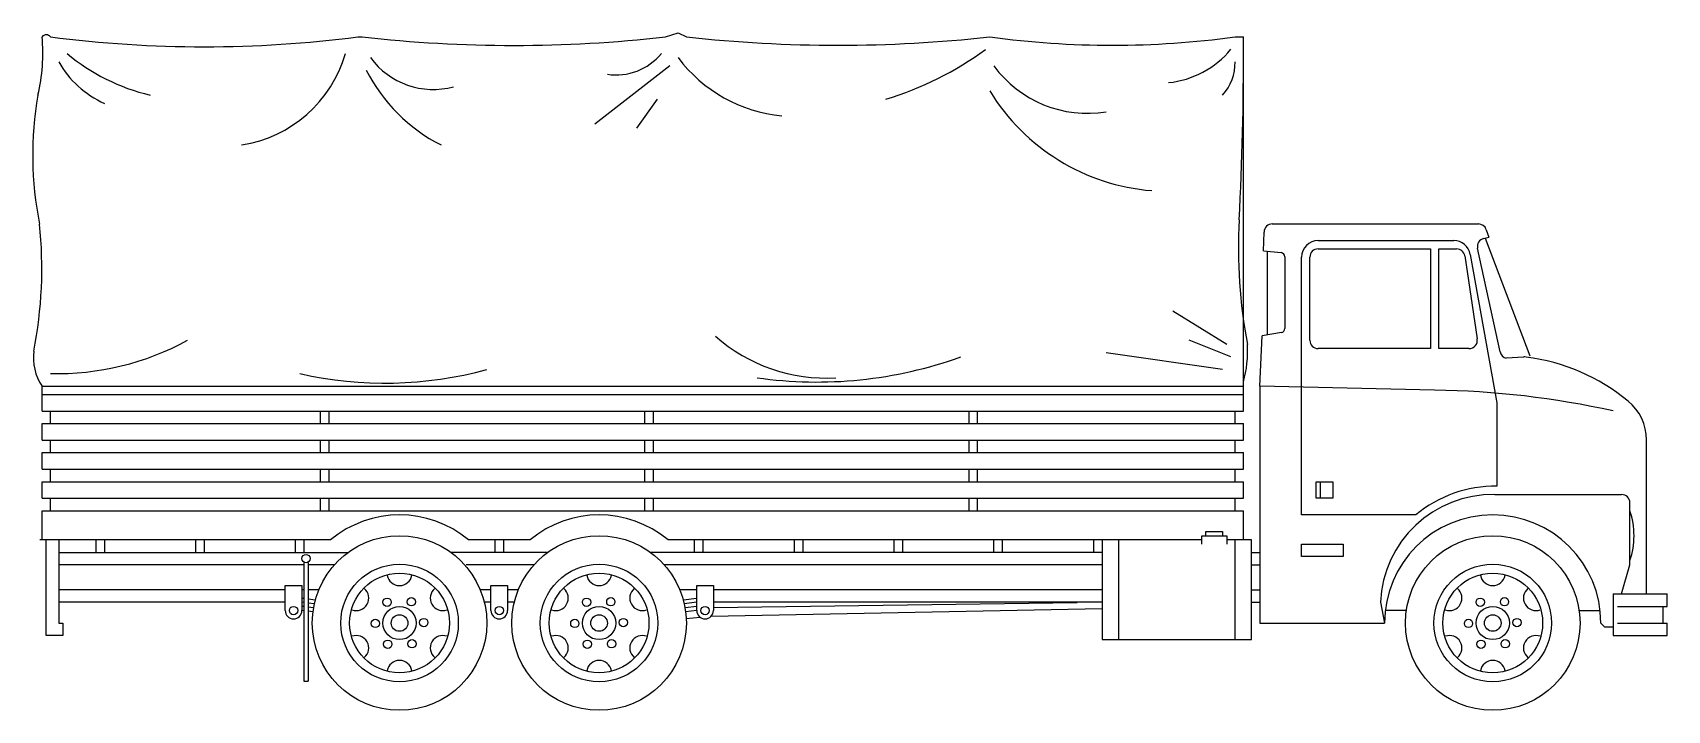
# Model space of a CAD drawing. Header units: millimetres. Extents: x -3061.23 to -3053.37, y 1831.85 to 1835.11.
import ezdxf

# ---------------------------------------------------------------- set-up
doc = ezdxf.new("R2010")
doc.units = ezdxf.units.MM
doc.header["$LTSCALE"] = 10
doc.layers.add('Veículos', color=2, linetype='Continuous')

msp = doc.modelspace()

# ---------------------------------------------------------------- linework, layer by layer
at = {"layer": 'Veículos'}
for p, q in [((-3058.189, 1835.0853), (-3058.129, 1835.1053)), ((-3058.129, 1835.1053), (-3058.089, 1835.0853)), ((-3059.669, 1835.0853), (-3059.649, 1835.0853)), ((-3055.449, 1835.0853), (-3055.409, 1835.0853)), ((-3055.409, 1833.2853), (-3055.409, 1835.0853)), ((-3058.169, 1834.9453), (-3058.529, 1834.6653)), ((-3058.229, 1834.7853), (-3058.329, 1834.6453)), ((-3055.2695, 1834.1853), (-3054.2781, 1834.1853)), ((-3054.24, 1834.1577), (-3054.2282, 1834.1213)), ((-3055.3119, 1834.0556), (-3055.3095, 1834.1464)), ((-3055.049, 1834.1053), (-3054.3965, 1834.1053)), ((-3054.1738, 1833.5706), (-3054.2822, 1834.0688)), ((-3054.253, 1834.1148), (-3054.2282, 1834.1213)), ((-3054.245, 1834.1169), (-3054.0305, 1833.5507)), ((-3055.3119, 1834.0556), (-3055.227, 1834.0471)), ((-3055.2944, 1834.0539), (-3055.2944, 1833.6505)), ((-3055.209, 1834.0272), (-3055.209, 1833.6822)), ((-3055.129, 1832.7853), (-3055.129, 1834.0253)), ((-3055.089, 1833.6253), (-3055.089, 1834.0253)), ((-3055.049, 1834.0653), (-3054.509, 1834.0653)), ((-3054.509, 1834.0653), (-3054.509, 1833.5853)), ((-3054.469, 1834.0653), (-3054.3833, 1834.0653)), ((-3054.469, 1833.5853), (-3054.469, 1834.0653)), ((-3054.3437, 1834.0315), (-3054.2843, 1833.6332)), ((-3054.3177, 1834.0388), (-3054.189, 1833.3253)), ((-3055.489, 1833.6053), (-3055.749, 1833.7653)), ((-3055.469, 1833.5453), (-3055.669, 1833.6253)), ((-3055.329, 1833.4053), (-3055.3179, 1833.6464)), ((-3055.2256, 1833.6625), (-3055.3179, 1833.6464)), ((-3055.509, 1833.4853), (-3056.069, 1833.5653)), ((-3054.509, 1833.5853), (-3055.049, 1833.5853)), ((-3054.3235, 1833.5853), (-3054.469, 1833.5853)), ((-3054.06, 1833.5451), (-3054.1441, 1833.5391)), ((-3061.189, 1833.4053), (-3055.409, 1833.4053)), ((-3061.189, 1833.2853), (-3061.189, 1833.4053)), ((-3061.189, 1833.3653), (-3055.409, 1833.3653)), ((-3054.489, 1833.3853), (-3055.329, 1833.4053)), ((-3055.329, 1833.4053), (-3055.329, 1832.2653)), ((-3061.189, 1833.2853), (-3055.409, 1833.2853)), ((-3061.149, 1833.2253), (-3061.149, 1833.2853)), ((-3059.849, 1833.2253), (-3059.849, 1833.2853)), ((-3059.809, 1833.2853), (-3059.809, 1833.2253)), ((-3058.289, 1833.2253), (-3058.289, 1833.2853)), ((-3058.249, 1833.2853), (-3058.249, 1833.2253)), ((-3056.729, 1833.2253), (-3056.729, 1833.2853)), ((-3056.689, 1833.2853), (-3056.689, 1833.2253)), ((-3055.449, 1833.2253), (-3055.449, 1833.2853)), ((-3054.189, 1833.3253), (-3054.189, 1832.9233)), ((-3061.189, 1833.2253), (-3055.409, 1833.2253)), ((-3061.189, 1833.1453), (-3061.189, 1833.2253)), ((-3055.409, 1833.1453), (-3055.409, 1833.2253)), ((-3061.189, 1833.1453), (-3055.409, 1833.1453)), ((-3061.149, 1833.0853), (-3061.149, 1833.1453)), ((-3059.849, 1833.0853), (-3059.849, 1833.1453)), ((-3059.809, 1833.1453), (-3059.809, 1833.0853)), ((-3058.289, 1833.0853), (-3058.289, 1833.1453)), ((-3058.249, 1833.1453), (-3058.249, 1833.0853)), ((-3056.729, 1833.0853), (-3056.729, 1833.1453)), ((-3056.689, 1833.1453), (-3056.689, 1833.0853)), ((-3055.449, 1833.0853), (-3055.449, 1833.1453)), ((-3053.469, 1832.4053), (-3053.469, 1833.1471)), ((-3061.189, 1833.0853), (-3055.409, 1833.0853)), ((-3061.189, 1833.0053), (-3061.189, 1833.0853)), ((-3055.409, 1833.0053), (-3055.409, 1833.0853)), ((-3061.189, 1833.0053), (-3055.409, 1833.0053)), ((-3061.149, 1832.9453), (-3061.149, 1833.0053)), ((-3059.849, 1832.9453), (-3059.849, 1833.0053)), ((-3059.809, 1833.0053), (-3059.809, 1832.9453)), ((-3058.289, 1832.9453), (-3058.289, 1833.0053)), ((-3058.249, 1833.0053), (-3058.249, 1832.9453)), ((-3056.729, 1832.9453), (-3056.729, 1833.0053)), ((-3056.689, 1833.0053), (-3056.689, 1832.9453)), ((-3055.449, 1832.9453), (-3055.449, 1833.0053)), ((-3061.189, 1832.9453), (-3055.409, 1832.9453)), ((-3061.189, 1832.8653), (-3061.189, 1832.9453)), ((-3055.409, 1832.8653), (-3055.409, 1832.9453)), ((-3055.059, 1832.9453), (-3054.979, 1832.9453)), ((-3055.059, 1832.8653), (-3055.059, 1832.9453)), ((-3055.039, 1832.9453), (-3055.039, 1832.8653)), ((-3054.979, 1832.9453), (-3054.979, 1832.8653)), ((-3061.189, 1832.8653), (-3055.409, 1832.8653)), ((-3061.149, 1832.8053), (-3061.149, 1832.8653)), ((-3059.849, 1832.8053), (-3059.849, 1832.8653)), ((-3059.809, 1832.8653), (-3059.809, 1832.8053)), ((-3058.289, 1832.8053), (-3058.289, 1832.8653)), ((-3058.249, 1832.8653), (-3058.249, 1832.8053)), ((-3056.729, 1832.8053), (-3056.729, 1832.8653)), ((-3056.689, 1832.8653), (-3056.689, 1832.8053)), ((-3055.449, 1832.8053), (-3055.449, 1832.8653)), ((-3054.979, 1832.8653), (-3055.059, 1832.8653)), ((-3054.1993, 1832.8833), (-3053.589, 1832.8833)), ((-3053.549, 1832.5453), (-3053.549, 1832.8433)), ((-3061.189, 1832.8053), (-3055.409, 1832.8053)), ((-3061.189, 1832.6653), (-3061.189, 1832.8053)), ((-3055.409, 1832.6653), (-3055.409, 1832.8053)), ((-3054.5789, 1832.7853), (-3055.129, 1832.7853)), ((-3059.8013, 1832.6653), (-3061.199, 1832.6653)), ((-3061.169, 1832.2053), (-3061.169, 1832.6653)), ((-3061.109, 1832.6653), (-3061.109, 1832.2653)), ((-3060.929, 1832.6053), (-3060.929, 1832.6653)), ((-3060.889, 1832.6653), (-3060.889, 1832.6053)), ((-3060.449, 1832.6053), (-3060.449, 1832.6653)), ((-3060.409, 1832.6653), (-3060.409, 1832.6053)), ((-3059.969, 1832.6053), (-3059.969, 1832.6653)), ((-3059.929, 1832.6653), (-3059.929, 1832.6053)), ((-3058.8413, 1832.6653), (-3059.1368, 1832.6653)), ((-3059.009, 1832.6053), (-3059.009, 1832.6653)), ((-3058.969, 1832.6653), (-3058.969, 1832.6053)), ((-3055.609, 1832.6653), (-3058.1768, 1832.6653)), ((-3058.049, 1832.6053), (-3058.049, 1832.6653)), ((-3058.009, 1832.6653), (-3058.009, 1832.6053)), ((-3057.569, 1832.6053), (-3057.569, 1832.6653)), ((-3057.529, 1832.6653), (-3057.529, 1832.6053)), ((-3057.089, 1832.6053), (-3057.089, 1832.6653)), ((-3057.049, 1832.6653), (-3057.049, 1832.6053)), ((-3056.609, 1832.6053), (-3056.609, 1832.6653)), ((-3056.569, 1832.6653), (-3056.569, 1832.6053)), ((-3056.129, 1832.6053), (-3056.129, 1832.6653)), ((-3056.089, 1832.6653), (-3056.089, 1832.1853)), ((-3056.089, 1832.6653), (-3056.089, 1832.6053)), ((-3056.009, 1832.6653), (-3056.009, 1832.1853)), ((-3055.609, 1832.6453), (-3055.609, 1832.6853)), ((-3055.609, 1832.6853), (-3055.489, 1832.6853)), ((-3055.589, 1832.6853), (-3055.589, 1832.7053)), ((-3055.589, 1832.7053), (-3055.509, 1832.7053)), ((-3055.509, 1832.7053), (-3055.509, 1832.6853)), ((-3055.489, 1832.6853), (-3055.489, 1832.6453)), ((-3055.369, 1832.6653), (-3055.489, 1832.6653)), ((-3055.449, 1832.1853), (-3055.449, 1832.6653)), ((-3055.369, 1832.1853), (-3055.369, 1832.6653)), ((-3061.109, 1832.6053), (-3059.7156, 1832.6053)), ((-3058.7556, 1832.6053), (-3059.2224, 1832.6053)), ((-3056.089, 1832.6053), (-3058.2624, 1832.6053)), ((-3055.369, 1832.6053), (-3055.329, 1832.6053)), ((-3055.129, 1832.5853), (-3055.129, 1832.6453)), ((-3055.129, 1832.6453), (-3054.929, 1832.6453)), ((-3054.929, 1832.5853), (-3055.129, 1832.5853)), ((-3054.929, 1832.6453), (-3054.929, 1832.5853)), ((-3059.929, 1832.5453), (-3061.109, 1832.5453)), ((-3059.929, 1832.5553), (-3059.929, 1831.9853)), ((-3059.909, 1832.5553), (-3059.909, 1831.9853)), ((-3059.7821, 1832.5453), (-3059.909, 1832.5453)), ((-3058.8221, 1832.5453), (-3059.149, 1832.5453)), ((-3056.089, 1832.5453), (-3058.196, 1832.5453)), ((-3055.369, 1832.5453), (-3055.329, 1832.5453)), ((-3053.589, 1832.4053), (-3053.549, 1832.5453)), ((-3060.019, 1832.4253), (-3061.109, 1832.4253)), ((-3060.019, 1832.4453), (-3059.939, 1832.4453)), ((-3060.019, 1832.3253), (-3060.019, 1832.4453)), ((-3059.939, 1832.4453), (-3059.939, 1832.3253)), ((-3059.929, 1832.4253), (-3059.939, 1832.4253)), ((-3059.8574, 1832.4253), (-3059.909, 1832.4253)), ((-3059.029, 1832.4253), (-3059.0807, 1832.4253)), ((-3059.029, 1832.3253), (-3059.029, 1832.4453)), ((-3059.029, 1832.4453), (-3058.949, 1832.4453)), ((-3058.949, 1832.4453), (-3058.949, 1832.3253)), ((-3058.8974, 1832.4253), (-3058.949, 1832.4253)), ((-3058.039, 1832.4253), (-3058.1207, 1832.4253)), ((-3058.039, 1832.4453), (-3057.959, 1832.4453)), ((-3058.039, 1832.3253), (-3058.039, 1832.4453)), ((-3057.959, 1832.4453), (-3057.959, 1832.3253)), ((-3056.089, 1832.4253), (-3057.959, 1832.4253)), ((-3055.369, 1832.4253), (-3055.329, 1832.4253)), ((-3060.019, 1832.3653), (-3061.109, 1832.3653)), ((-3059.929, 1832.3641), (-3059.939, 1832.3653)), ((-3059.929, 1832.3441), (-3059.939, 1832.3453)), ((-3059.9378, 1832.3853), (-3059.9302, 1832.3843)), ((-3059.8788, 1832.3576), (-3059.909, 1832.3615)), ((-3059.8827, 1832.3381), (-3059.909, 1832.3415)), ((-3059.9078, 1832.3814), (-3059.8752, 1832.3773)), ((-3059.029, 1832.3653), (-3059.0611, 1832.3653)), ((-3058.9169, 1832.3653), (-3058.949, 1832.3653)), ((-3058.1029, 1832.3773), (-3058.0403, 1832.3853)), ((-3058.039, 1832.3653), (-3058.0993, 1832.3576)), ((-3058.039, 1832.3453), (-3058.0954, 1832.3381)), ((-3056.089, 1832.3653), (-3057.959, 1832.3653)), ((-3057.959, 1832.3394), (-3056.209, 1832.3639)), ((-3055.369, 1832.3653), (-3055.329, 1832.3653)), ((-3054.749, 1832.3653), (-3054.729, 1832.2653)), ((-3053.629, 1832.4053), (-3053.369, 1832.4053)), ((-3053.629, 1832.4053), (-3053.629, 1832.2053)), ((-3053.609, 1832.3453), (-3053.369, 1832.3453)), ((-3053.389, 1832.2653), (-3053.389, 1832.3453)), ((-3053.369, 1832.3453), (-3053.369, 1832.4053)), ((-3061.109, 1832.2653), (-3061.089, 1832.2653)), ((-3061.089, 1832.2653), (-3061.089, 1832.2053)), ((-3059.929, 1832.3241), (-3059.939, 1832.3253)), ((-3059.8856, 1832.3185), (-3059.909, 1832.3215)), ((-3058.039, 1832.3253), (-3058.0924, 1832.3185)), ((-3058.0896, 1832.2864), (-3058.0225, 1832.2929)), ((-3057.9697, 1832.2981), (-3056.089, 1832.3354)), ((-3055.329, 1832.2653), (-3054.729, 1832.2653)), ((-3054.6247, 1832.3253), (-3054.7259, 1832.3253)), ((-3053.7933, 1832.3253), (-3053.6921, 1832.3253)), ((-3053.669, 1832.2453), (-3053.689, 1832.2653)), ((-3053.609, 1832.2653), (-3053.369, 1832.2653)), ((-3053.369, 1832.2053), (-3053.369, 1832.2653)), ((-3061.089, 1832.2053), (-3061.169, 1832.2053)), ((-3056.089, 1832.1853), (-3055.369, 1832.1853)), ((-3053.629, 1832.2453), (-3053.669, 1832.2453)), ((-3053.629, 1832.2053), (-3053.369, 1832.2053)), ((-3059.929, 1831.9853), (-3059.909, 1831.9853))]:
    msp.add_line(p, q, dxfattribs=at)
for centre, radius in [((-3059.469, 1832.2653), 0.42), ((-3058.509, 1832.2653), 0.42), ((-3054.209, 1832.2653), 0.42), ((-3059.919, 1832.5753), 0.02), ((-3059.469, 1832.2653), 0.2828), ((-3059.469, 1832.2653), 0.24), ((-3058.509, 1832.2653), 0.2828), ((-3058.509, 1832.2653), 0.24), ((-3054.209, 1832.2653), 0.2828), ((-3054.209, 1832.2653), 0.24), ((-3059.979, 1832.3253), 0.02), ((-3059.529, 1832.3653), 0.02), ((-3059.469, 1832.2653), 0.08), ((-3059.4124, 1832.3673), 0.02), ((-3058.989, 1832.3253), 0.02), ((-3058.569, 1832.3653), 0.02), ((-3058.509, 1832.2653), 0.08), ((-3058.4524, 1832.3673), 0.02), ((-3057.999, 1832.3253), 0.02), ((-3054.269, 1832.3653), 0.02), ((-3054.209, 1832.2653), 0.08), ((-3054.1524, 1832.3673), 0.02), ((-3059.5856, 1832.2634), 0.02), ((-3059.469, 1832.2653), 0.04), ((-3059.3524, 1832.2673), 0.02), ((-3058.6256, 1832.2634), 0.02), ((-3058.509, 1832.2653), 0.04), ((-3058.3924, 1832.2673), 0.02), ((-3054.3256, 1832.2634), 0.02), ((-3054.209, 1832.2653), 0.04), ((-3054.0924, 1832.2673), 0.02), ((-3059.5256, 1832.1634), 0.02), ((-3059.409, 1832.1653), 0.02), ((-3058.5656, 1832.1634), 0.02), ((-3058.449, 1832.1653), 0.02), ((-3054.2656, 1832.1634), 0.02), ((-3054.149, 1832.1653), 0.02)]:
    msp.add_circle(centre, radius, dxfattribs=at)
for centre, radius, start, end in [((-3061.169, 1835.0694), 0.0256, 38.63543, 141.36457), ((-3062.039, 1835.0053), 0.8538, 346.45206, 5.37671), ((-3060.409, 1840.7985), 5.7609, 262.61981, 277.38019), ((-3058.919, 1841.5289), 6.4848, 263.53647, 276.46353), ((-3057.359, 1841.7174), 6.6722, 263.71871, 276.28129), ((-3057.589, 1836.3053), 1.5881, 286.83747, 306.29263), ((-3056.039, 1839.3856), 4.3405, 262.18768, 277.81232), ((-3055.8133, 1835.3096), 0.4465, 275.69235, 320.45262), ((-3069.279, 1834.9553), 13.8703, 356.90037, 0.37178), ((-3060.699, 1835.1953), 0.4701, 209.29136, 246.16126), ((-3060.444, 1835.7553), 0.9763, 230.19443, 256.67547), ((-3060.3242, 1835.1775), 0.6196, 278.83324, 343.86231), ((-3059.3067, 1835.2076), 0.3752, 216.32961, 285.0903), ((-3058.4265, 1835.1828), 0.2807, 261.29263, 320.78239), ((-3057.5608, 1835.4135), 0.7115, 217.00168, 264.50067), ((-3056.1603, 1835.2741), 0.5563, 216.22615, 279.44116), ((-3055.6733, 1834.9582), 0.2244, 317.06382, 1.82409), ((-3058.899, 1835.2953), 0.8184, 206.87814, 243.12186), ((-3059.5586, 1834.5163), 1.6755, 170.06551, 191.4168), ((-3055.7682, 1835.3504), 1.0083, 211.38232, 265.40268), ((-3063.2852, 1833.9723), 2.095, 349.03055, 5.81633), ((-3053.009, 1834.0653), 2.424, 176.68906, 190.93909), ((-3055.2695, 1834.1453), 0.04, 90, 178.49256), ((-3054.2781, 1834.1453), 0.04, 18.00416, 90), ((-3055.049, 1834.0253), 0.08, 90, 180), ((-3054.3965, 1834.0253), 0.08, 9.68879, 90), ((-3054.2429, 1834.0761), 0.04, 104.74356, 190.61966), ((-3055.229, 1834.0272), 0.02, 0, 84.28941), ((-3055.049, 1834.0253), 0.04, 90, 180), ((-3054.3833, 1834.0253), 0.04, 8.88066, 90), ((-3055.229, 1833.6822), 0.02, 279.86581, 0), ((-3061.1199, 1834.7863), 1.3213, 268.73565, 298.51834), ((-3057.4162, 1834.2496), 0.8057, 228.59426, 273.35453), ((-3055.939, 1833.5753), 0.5508, 344.19749, 3.12213), ((-3055.049, 1833.6253), 0.04, 180, 270), ((-3054.3235, 1833.6253), 0.04, 270, 11.28129), ((-3060.9931, 1833.5401), 0.2378, 171.87572, 214.5132), ((-3057.4598, 1835.4627), 2.0379, 261.84023, 289.81246), ((-3054.1344, 1833.5779), 0.04, 190.61966, 255.96376), ((-3054.0557, 1833.4853), 0.06, 82.5168, 94.09727), ((-3054.1751, 1832.5759), 0.9772, 50.78293, 82.5168), ((-3059.5389, 1835.2677), 1.8485, 257.17943, 285.36663), ((-3054.542, 1829.1817), 4.204, 77.45704, 89.27793), ((-3053.709, 1833.1471), 0.24, 0, 50.78293), ((-3054.1994, 1832.3328), 0.5906, 88.98999, 129.97787), ((-3054.2093, 1832.3431), 0.5402, 88.93909, 177.64316), ((-3053.589, 1832.8433), 0.04, 0, 90), ((-3059.469, 1832.2653), 0.52, 50.28486, 129.71514), ((-3058.509, 1832.2653), 0.52, 50.28486, 129.71514), ((-3054.209, 1832.2653), 0.5204, 0, 180), ((-3053.899, 1832.6853), 0.37, 341.07536, 18.92464), ((-3059.469, 1832.5053), 0.06, 189.59407, 350.40593), ((-3058.509, 1832.5053), 0.06, 189.59407, 350.40593), ((-3054.209, 1832.5053), 0.06, 189.59407, 350.40593), ((-3059.6769, 1832.3853), 0.06, 249.59407, 50.40593), ((-3059.2612, 1832.3853), 0.06, 129.59407, 290.40593), ((-3058.7169, 1832.3853), 0.06, 249.59407, 50.40593), ((-3058.3012, 1832.3853), 0.06, 129.59407, 290.40593), ((-3054.4169, 1832.3853), 0.06, 249.59407, 50.40593), ((-3054.0012, 1832.3853), 0.06, 129.59407, 290.40593), ((-3059.979, 1832.3253), 0.04, 180, 0), ((-3058.989, 1832.3253), 0.04, 180, 0), ((-3057.999, 1832.3253), 0.04, 180, 0), ((-3059.6769, 1832.1453), 0.06, 309.59407, 110.40593), ((-3059.2612, 1832.1453), 0.06, 69.59407, 230.40593), ((-3058.7169, 1832.1453), 0.06, 309.59407, 110.40593), ((-3058.3012, 1832.1453), 0.06, 69.59407, 230.40593), ((-3054.4169, 1832.1453), 0.06, 309.59407, 110.40593), ((-3054.0012, 1832.1453), 0.06, 69.59407, 230.40593), ((-3059.469, 1832.0253), 0.06, 9.59407, 170.40593), ((-3058.509, 1832.0253), 0.06, 9.59407, 170.40593), ((-3054.209, 1832.0253), 0.06, 9.59407, 170.40593)]:
    msp.add_arc(centre, radius, start, end, dxfattribs=at)

doc.saveas('drawing.dxf')
